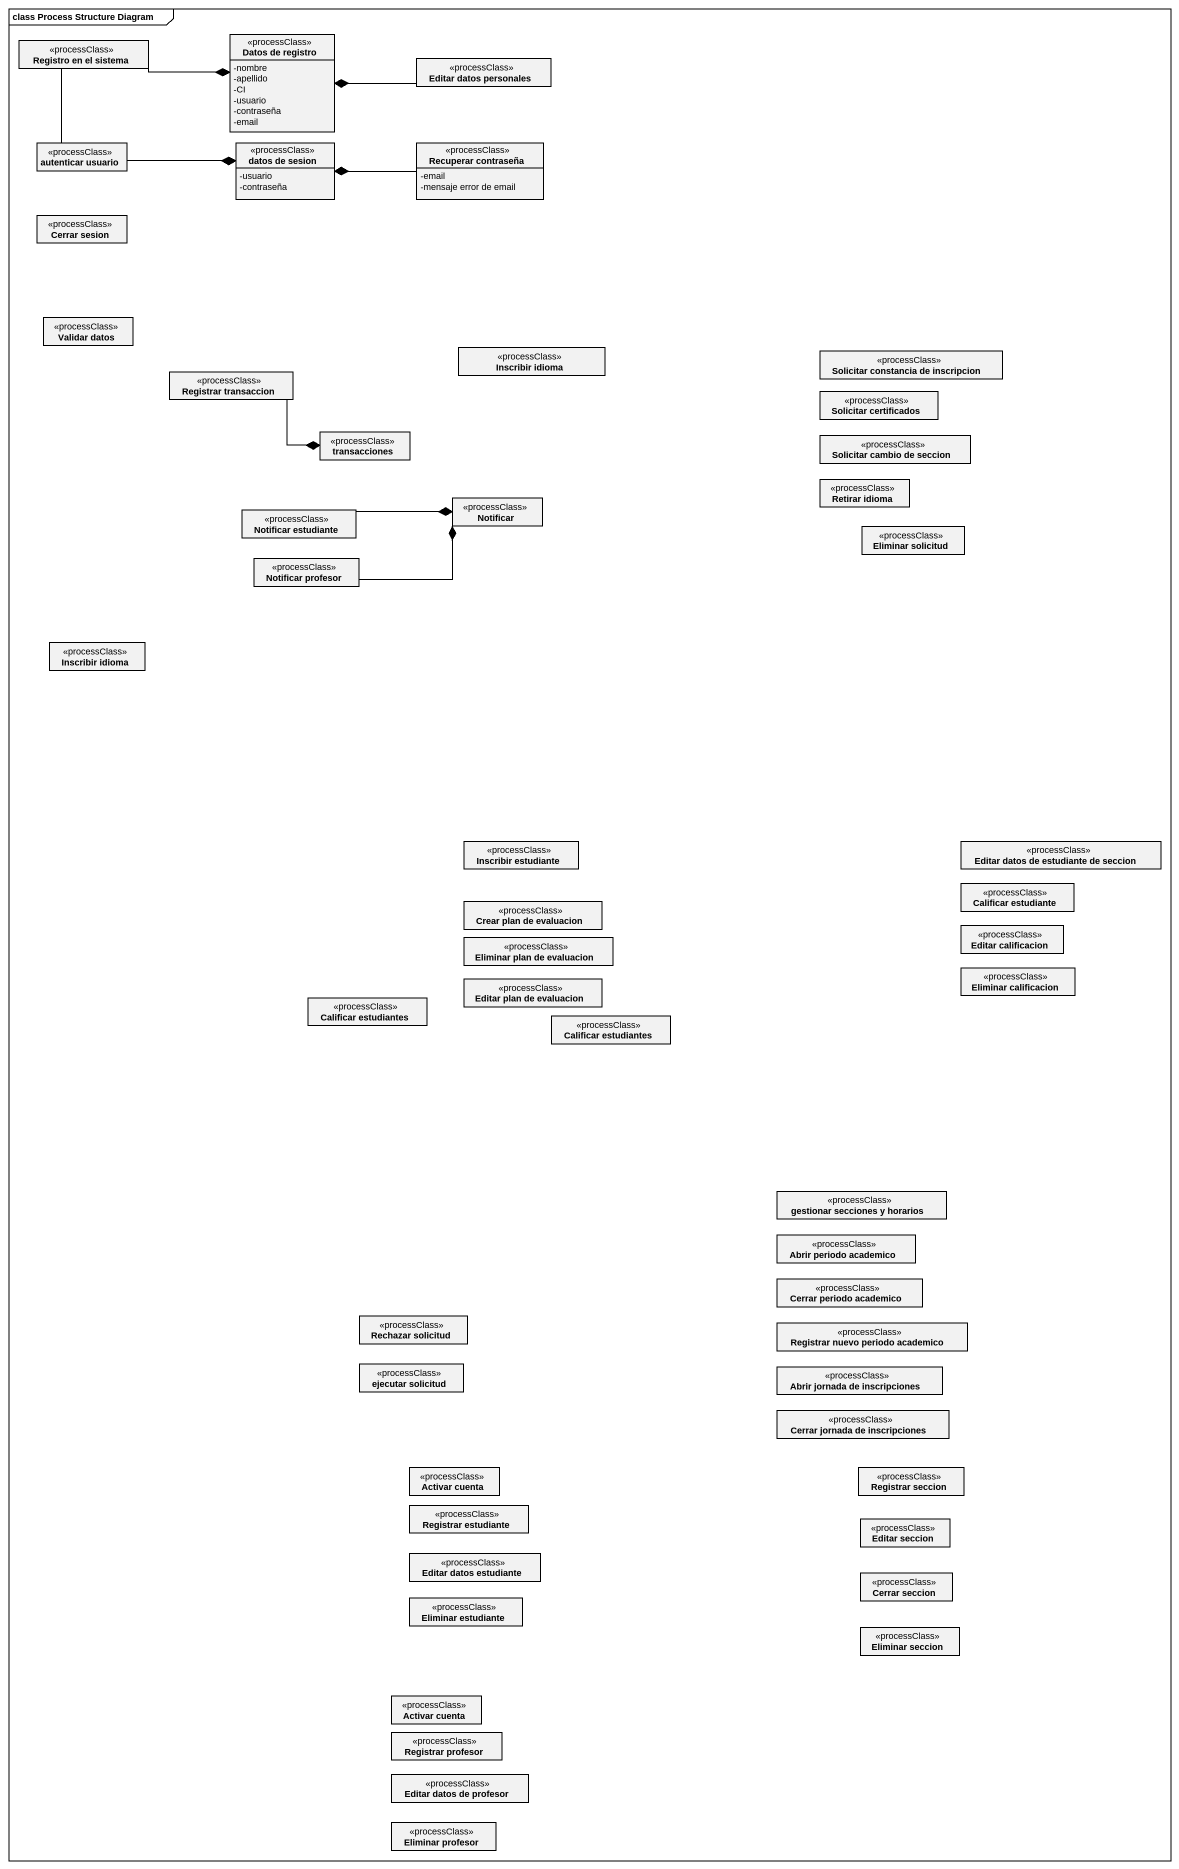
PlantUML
@startuml
mainframe class Process Structure Diagram
hide circle
hide empty members
skinparam classAttributeIconSize 0
class "Registro en el sistema" as Registro_en_el_sistema <<processClass>>
class "Datos de registro" as Datos_de_registro <<processClass>> {
  -nombre
  -apellido
  -CI
  -usuario
  -contraseña
  -email
}
class "Editar datos personales" as Editar_datos_personales <<processClass>>
class "autenticar usuario" as autenticar_usuario <<processClass>>
class "datos de sesion" as datos_de_sesion <<processClass>> {
  -usuario
  -contraseña
}
class "Recuperar contraseña" as Recuperar_contraseña <<processClass>> {
  -email
  -mensaje error de email
}
class "Cerrar sesion" as Cerrar_sesion <<processClass>>
class "Validar datos" as Validar_datos <<processClass>>
class "Inscribir idioma" as Inscribir_idioma <<processClass>>
class "Solicitar constancia de inscripcion" as Solicitar_constancia_de <<processClass>>
class "Registrar transaccion" as Registrar_transaccion <<processClass>>
class "Solicitar certificados" as Solicitar_certificados <<processClass>>
class transacciones <<processClass>>
class "Solicitar cambio de seccion" as Solicitar_cambio_de_seccion <<processClass>>
class "Retirar idioma" as Retirar_idioma <<processClass>>
class "Notificar estudiante" as Notificar_estudiante <<processClass>>
class Notificar <<processClass>>
class "Notificar profesor" as Notificar_profesor <<processClass>>
class "Eliminar solicitud" as Eliminar_solicitud <<processClass>>
class "Inscribir idioma" as Inscribir_idioma_2 <<processClass>>
class "Inscribir estudiante" as Inscribir_estudiante <<processClass>>
class "Editar datos de estudiante de seccion" as Editar_datos_de_estudiante <<processClass>>
class "Crear plan de evaluacion" as Crear_plan_de_evaluacion <<processClass>>
class "Calificar estudiante" as Calificar_estudiante <<processClass>>
class "Eliminar plan de evaluacion" as Eliminar_plan_de_evaluacion <<processClass>>
class "Editar calificacion" as Editar_calificacion <<processClass>>
class "Editar plan de evaluacion" as Editar_plan_de_evaluacion <<processClass>>
class "Eliminar calificacion" as Eliminar_calificacion <<processClass>>
class "Calificar estudiantes" as Calificar_estudiantes <<processClass>>
class "Calificar estudiantes" as Calificar_estudiantes_2 <<processClass>>
class "gestionar secciones y horarios" as gestionar_secciones_y <<processClass>>
class "Abrir periodo academico" as Abrir_periodo_academico <<processClass>>
class "Cerrar periodo academico" as Cerrar_periodo_academico <<processClass>>
class "Rechazar solicitud" as Rechazar_solicitud <<processClass>>
class "Registrar nuevo periodo academico" as Registrar_nuevo_periodo <<processClass>>
class "ejecutar solicitud" as ejecutar_solicitud <<processClass>>
class "Abrir jornada de inscripciones" as Abrir_jornada_de <<processClass>>
class "Cerrar jornada de inscripciones" as Cerrar_jornada_de <<processClass>>
class "Activar cuenta" as Activar_cuenta <<processClass>>
class "Registrar seccion" as Registrar_seccion <<processClass>>
class "Registrar estudiante" as Registrar_estudiante <<processClass>>
class "Editar seccion" as Editar_seccion <<processClass>>
class "Editar datos estudiante" as Editar_datos_estudiante <<processClass>>
class "Eliminar estudiante" as Eliminar_estudiante <<processClass>>
class "Cerrar seccion" as Cerrar_seccion <<processClass>>
class "Eliminar seccion" as Eliminar_seccion <<processClass>>
class "Activar cuenta" as Activar_cuenta_2 <<processClass>>
class "Registrar profesor" as Registrar_profesor <<processClass>>
class "Editar datos de profesor" as Editar_datos_de_profesor <<processClass>>
class "Eliminar profesor" as Eliminar_profesor <<processClass>>
Registro_en_el_sistema -- autenticar_usuario
Datos_de_registro *-left- Registro_en_el_sistema
Datos_de_registro *-right- Editar_datos_personales
datos_de_sesion *-left- autenticar_usuario
datos_de_sesion *-right- Recuperar_contraseña
transacciones *-left- Registrar_transaccion
Notificar *-left- Notificar_estudiante
Notificar *-left- Notificar_profesor
@enduml
